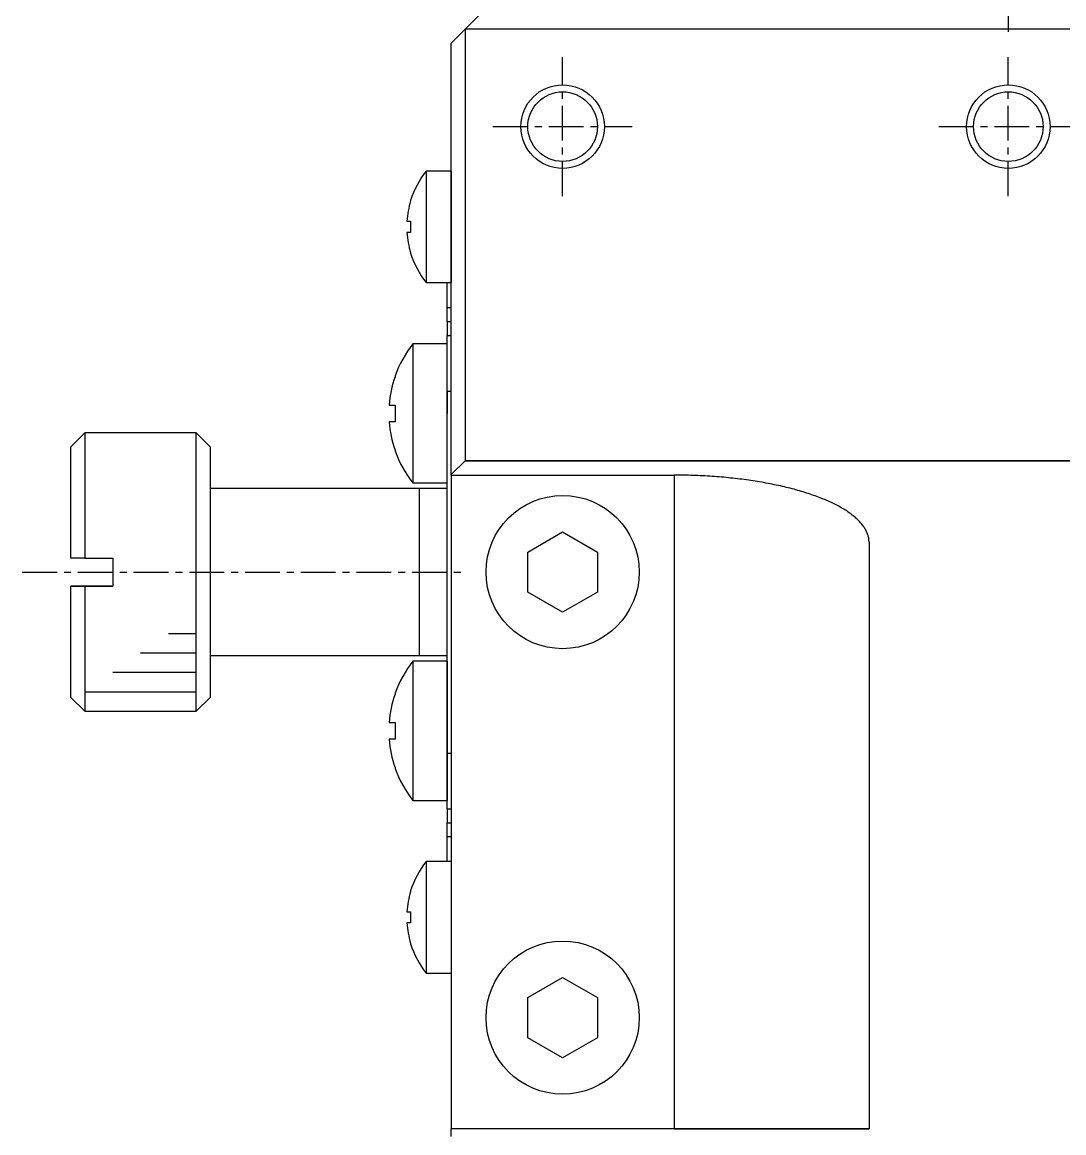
# Model space of a CAD drawing. Extents: x 97 to 299, y 65 to 330.
# Drawn here: x 96.58 to 133.97, y 254.28 to 294.17 of the extents above; entities that cross this region are included whole.
import ezdxf

# ---------------------------------------------------------------- set-up
doc = ezdxf.new("R2010")
doc.units = 0
doc.linetypes.add('CENTER', pattern=[2, 1.25, -0.25, 0.25, -0.25])
doc.layers.get('0').update_dxf_attribs({"linetype": 'CONTINUOUS'})
doc.layers.add('CENTER', color=1, linetype='CENTER')

# ---------------------------------------------------------------- blocks, each defined once
blk = doc.blocks.new('AID5628')
at = {"color": 3, "linetype": 'CONTINUOUS'}
for p, q in [((135.084267, 251.121262), (136.085238, 251.121243)), ((134.08459, 250.421281), (136.085238, 250.421243)), ((133.084914, 249.7213), (136.085238, 249.721243)), ((132.085238, 249.021319), (136.085238, 249.021243))]:
    blk.add_line(p, q, dxfattribs=at)
at = {"color": 7, "linetype": 'CONTINUOUS'}
blk.add_line((132.085238, 248.321319), (136.085238, 248.321243), dxfattribs=at)

msp = doc.modelspace()

# ---------------------------------------------------------------- linework, layer by layer
at = {"color": 7, "linetype": 'CONTINUOUS'}
for p, q in [((112.977, 294.417), (112.477, 293.917)), ((112.477, 293.917), (111.977, 293.417)), ((112.477, 293.917), (112.477, 278.417)), ((151.477, 293.916), (112.477, 293.917)), ((111.977, 277.917), (111.977, 293.417)), ((111.079, 288.817), (111.079, 284.817)), ((111.977, 288.817), (111.079, 288.817)), ((111.977, 288.817), (111.977, 284.817)), ((110.521, 287.767), (110.521, 287.746)), ((111.977, 287.817), (111.977, 287.817)), ((110.389, 287.017), (110.521, 287.017)), ((110.521, 287.017), (110.521, 286.617)), ((110.521, 286.617), (110.389, 286.617)), ((110.521, 285.888), (110.521, 285.867)), ((111.977, 285.817), (111.977, 285.817)), ((111.079, 284.817), (111.977, 284.817)), ((111.827, 283.917), (111.827, 284.817)), ((111.977, 284.917), (111.977, 284.917)), ((111.977, 284.917), (111.977, 284.917)), ((111.827, 283.417), (111.827, 283.917)), ((111.827, 283.417), (111.827, 282.917)), ((111.827, 282.917), (111.977, 282.917)), ((111.827, 280.917), (111.827, 282.917)), ((111.827, 282.917), (111.977, 282.917)), ((110.605, 282.617), (110.605, 277.617)), ((111.827, 282.617), (110.605, 282.617)), ((109.962, 281.467), (109.962, 281.433)), ((111.827, 280.117), (111.827, 280.917)), ((111.827, 280.917), (111.827, 280.117)), ((109.75, 280.417), (109.962, 280.417)), ((109.962, 280.417), (109.962, 279.817)), ((111.827, 267.917), (111.827, 280.117)), ((109.962, 279.817), (109.75, 279.817)), ((98.827, 279.417), (98.327, 278.917)), ((102.827, 279.417), (98.827, 279.417)), ((98.827, 279.417), (98.827, 274.917)), ((102.827, 269.417), (102.827, 279.417)), ((103.327, 278.917), (102.827, 279.417)), ((98.327, 274.917), (98.327, 278.917)), ((103.327, 278.917), (103.327, 269.917)), ((109.962, 278.801), (109.962, 278.767)), ((111.977, 277.917), (112.477, 278.417)), ((112.477, 278.417), (111.977, 277.917)), ((151.477, 278.416), (112.477, 278.417)), ((112.477, 278.417), (151.477, 278.416)), ((110.605, 277.617), (111.827, 277.617)), ((111.977, 277.9), (111.977, 277.917)), ((111.977, 277.9), (111.977, 254.417)), ((111.977, 277.9), (119.977, 277.9)), ((110.827, 277.417), (103.327, 277.417)), ((110.827, 277.417), (110.827, 271.417)), ((110.827, 277.417), (110.827, 271.417)), ((111.827, 277.417), (110.827, 277.417)), ((114.727, 275.138), (115.977, 275.86)), ((115.977, 275.86), (117.227, 275.138)), ((126.977, 275.49), (126.977, 254.417)), ((98.827, 274.917), (98.327, 274.917)), ((98.827, 274.917), (99.827, 274.917)), ((99.827, 274.917), (99.827, 273.917)), ((114.727, 273.695), (114.727, 275.138)), ((117.227, 275.138), (117.227, 273.695)), ((98.327, 269.917), (98.327, 273.917)), ((98.827, 273.917), (98.327, 273.917)), ((98.327, 273.917), (98.327, 273.917)), ((98.327, 273.917), (98.827, 273.917)), ((98.827, 273.917), (98.827, 269.417)), ((99.827, 273.917), (98.827, 273.917)), ((98.827, 273.917), (99.827, 273.917)), ((115.977, 272.973), (114.727, 273.695)), ((117.227, 273.695), (115.977, 272.973)), ((103.327, 271.417), (110.827, 271.417)), ((110.827, 271.417), (111.827, 271.417)), ((110.605, 271.217), (110.605, 266.217)), ((111.827, 271.217), (110.605, 271.217)), ((111.827, 271.217), (111.827, 266.217)), ((109.962, 270.067), (109.962, 270.033)), ((98.327, 269.917), (98.827, 269.417)), ((102.827, 269.417), (103.327, 269.917)), ((109.75, 269.017), (109.962, 269.017)), ((109.962, 269.017), (109.962, 268.417)), ((109.962, 268.417), (109.75, 268.417)), ((111.827, 265.917), (111.827, 267.917)), ((109.962, 267.401), (109.962, 267.367)), ((110.605, 266.217), (111.827, 266.217)), ((111.827, 265.917), (111.827, 265.417)), ((111.827, 265.917), (111.977, 265.917)), ((111.827, 265.917), (111.977, 265.917)), ((111.827, 264.917), (111.827, 265.417)), ((111.827, 264.017), (111.827, 264.917)), ((111.079, 264.017), (111.079, 260.017)), ((111.977, 264.017), (111.079, 264.017)), ((110.521, 262.967), (110.521, 262.946)), ((110.389, 262.217), (110.521, 262.217)), ((110.521, 262.217), (110.521, 261.817)), ((110.521, 261.817), (110.389, 261.817)), ((110.521, 261.088), (110.521, 261.067)), ((111.079, 260.017), (111.977, 260.017)), ((114.727, 259.138), (115.977, 259.86)), ((115.977, 259.86), (117.227, 259.138)), ((114.727, 257.695), (114.727, 259.138)), ((117.227, 259.138), (117.227, 257.695)), ((115.977, 256.973), (114.727, 257.695)), ((117.227, 257.695), (115.977, 256.973)), ((126.977, 254.417), (111.977, 254.417)), ((114.477, 254.417), (111.977, 254.417)), ((111.977, 254.142), (111.977, 254.417)), ((114.477, 254.417), (114.227, 254.417)), ((114.477, 254.417), (114.227, 254.417)), ((119.977, 254.417), (117.477, 254.417)), ((117.727, 254.417), (117.477, 254.417)), ((117.727, 254.417), (117.477, 254.417)), ((119.977, 254.417), (126.977, 254.417))]:
    msp.add_line(p, q, dxfattribs=at)
at = {"color": 9, "linetype": 'CONTINUOUS'}
for p, q in [((111.827, 283.917), (111.977, 283.917)), ((111.827, 283.417), (111.977, 283.417)), ((111.827, 280.917), (111.977, 280.917)), ((119.977, 277.9), (119.977, 254.417)), ((111.827, 267.917), (111.977, 267.917)), ((111.827, 265.417), (111.977, 265.417)), ((111.827, 264.917), (111.977, 264.917))]:
    msp.add_line(p, q, dxfattribs=at)
at = {"color": 7, "linetype": 'CONTINUOUS'}
msp.add_polyline3d([(126.977, 275.49, 0), (126.977, 275.519, 0), (126.975, 275.549, 0), (126.972, 275.579, 0), (126.969, 275.608, 0), (126.964, 275.638, 0), (126.958, 275.667, 0), (126.951, 275.697, 0), (126.943, 275.726, 0), (126.934, 275.756, 0), (126.924, 275.785, 0), (126.913, 275.814, 0), (126.901, 275.844, 0), (126.888, 275.873, 0), (126.874, 275.902, 0), (126.859, 275.931, 0), (126.843, 275.96, 0), (126.825, 275.989, 0), (126.807, 276.018, 0), (126.788, 276.047, 0), (126.767, 276.076, 0), (126.746, 276.104, 0), (126.724, 276.133, 0), (126.7, 276.161, 0), (126.676, 276.19, 0), (126.65, 276.218, 0), (126.624, 276.246, 0), (126.596, 276.274, 0), (126.568, 276.302, 0), (126.538, 276.33, 0), (126.508, 276.357, 0), (126.477, 276.385, 0), (126.444, 276.412, 0), (126.411, 276.44, 0), (126.377, 276.467, 0), (126.341, 276.494, 0), (126.305, 276.52, 0), (126.268, 276.547, 0), (126.23, 276.574, 0), (126.191, 276.6, 0), (126.151, 276.626, 0), (126.11, 276.652, 0), (126.068, 276.678, 0), (126.025, 276.704, 0), (125.981, 276.729, 0), (125.937, 276.754, 0), (125.891, 276.779, 0), (125.845, 276.804, 0), (125.797, 276.829, 0), (125.749, 276.853, 0), (125.7, 276.878, 0), (125.65, 276.902, 0), (125.6, 276.926, 0), (125.548, 276.949, 0), (125.496, 276.973, 0), (125.442, 276.996, 0), (125.388, 277.019, 0), (125.333, 277.042, 0), (125.278, 277.064, 0), (125.221, 277.087, 0), (125.164, 277.109, 0), (125.106, 277.13, 0), (125.047, 277.152, 0), (124.987, 277.173, 0), (124.927, 277.194, 0), (124.866, 277.215, 0), (124.804, 277.236, 0), (124.741, 277.256, 0), (124.678, 277.276, 0), (124.614, 277.296, 0), (124.549, 277.315, 0), (124.484, 277.334, 0), (124.418, 277.353, 0), (124.351, 277.372, 0), (124.284, 277.39, 0), (124.216, 277.408, 0), (124.147, 277.426, 0), (124.078, 277.443, 0), (124.008, 277.461, 0), (123.937, 277.477, 0), (123.866, 277.494, 0), (123.794, 277.51, 0), (123.722, 277.526, 0), (123.649, 277.542, 0), (123.576, 277.557, 0), (123.502, 277.572, 0), (123.427, 277.587, 0), (123.352, 277.602, 0), (123.277, 277.616, 0), (123.201, 277.629, 0), (123.124, 277.643, 0), (123.047, 277.656, 0), (122.97, 277.669, 0), (122.892, 277.681, 0), (122.814, 277.693, 0), (122.735, 277.705, 0), (122.656, 277.717, 0), (122.576, 277.728, 0), (122.496, 277.739, 0), (122.416, 277.749, 0), (122.335, 277.759, 0), (122.254, 277.769, 0), (122.173, 277.779, 0), (122.091, 277.788, 0), (122.009, 277.796, 0), (121.927, 277.805, 0), (121.844, 277.813, 0), (121.761, 277.821, 0), (121.678, 277.828, 0), (121.595, 277.835, 0), (121.511, 277.842, 0), (121.427, 277.848, 0), (121.343, 277.854, 0), (121.258, 277.86, 0), (121.174, 277.865, 0), (121.089, 277.87, 0), (121.004, 277.874, 0), (120.919, 277.878, 0), (120.834, 277.882, 0), (120.749, 277.886, 0), (120.663, 277.889, 0), (120.578, 277.891, 0), (120.492, 277.894, 0), (120.406, 277.896, 0), (120.321, 277.897, 0), (120.235, 277.899, 0), (120.149, 277.9, 0), (120.063, 277.9, 0), (119.977, 277.9, 0)], dxfattribs=at)
at = {"color": 3, "linetype": 'CONTINUOUS'}
for centre in [(115.977, 290.417), (131.977, 290.417)]:
    msp.add_circle(centre, 1.5, dxfattribs=at)
at = {"color": 7, "linetype": 'CONTINUOUS'}
for centre, radius in [((115.977, 290.417), 1.25), ((131.977, 290.417), 1.25), ((115.977, 274.416), 2.75), ((115.977, 258.416), 2.75)]:
    msp.add_circle(centre, radius, dxfattribs=at)
for centre, radius, start, end in [((113.577, 286.817), 3.2, 141.3167, 162.7289), ((113.577, 286.817), 3.194, 163.0937, 176.4086), ((113.577, 286.817), 3.194, 183.5893, 196.9042), ((113.577, 286.817), 3.2, 197.2689, 218.6811), ((113.727, 280.117), 4, 141.3167, 160.2743), ((113.727, 280.117), 3.989, 160.7307, 175.6855), ((113.727, 280.117), 3.989, 184.3123, 199.2671), ((113.727, 280.117), 4, 199.7235, 218.6811), ((113.727, 268.717), 4, 141.3167, 160.2743), ((113.727, 268.717), 3.989, 160.7307, 175.6855), ((113.727, 268.717), 3.989, 184.3123, 199.2671), ((113.727, 268.717), 4, 199.7235, 218.6811), ((113.577, 262.017), 3.2, 141.3167, 162.7289), ((113.577, 262.017), 3.194, 163.0937, 176.4086), ((113.577, 262.017), 3.194, 183.5893, 196.9042), ((113.577, 262.017), 3.2, 197.2689, 218.6811)]:
    msp.add_arc(centre, radius, start, end, dxfattribs=at)
at = {"layer": 'CENTER', "color": 1, "linetype": 'CENTER'}
for p, q in [((131.978, 310.817), (131.977, 293.817)), ((115.977, 287.917), (115.977, 292.917)), ((131.977, 287.917), (131.977, 292.917)), ((113.477, 290.417), (118.477, 290.417)), ((129.477, 290.417), (134.477, 290.417)), ((96.577, 274.417), (112.577, 274.417))]:
    msp.add_line(p, q, dxfattribs=at)

# ---------------------------------------------------------------- block references
msp.add_blockref('AID5628', (-33.258, 21.096))

doc.saveas('drawing.dxf')
